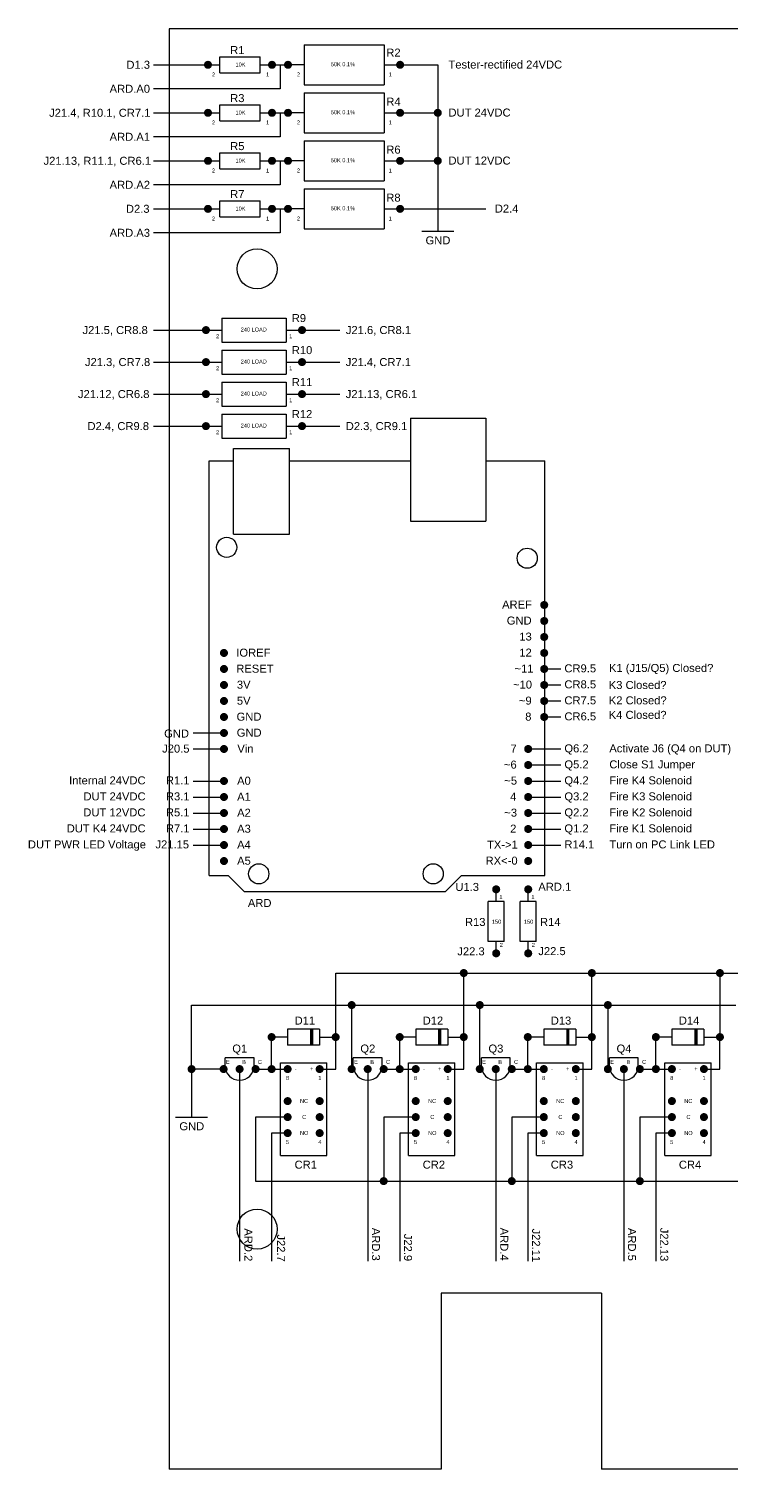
# Model space of a CAD drawing. Header units: inches. Extents: x -18.3 to 24, y 0 to 25.3.
# Drawn here: x -6.42 to -2.03, y 16.28 to 25.28 of the extents above; entities that cross this region are included whole.
import ezdxf

# ---------------------------------------------------------------- set-up
doc = ezdxf.new("R2010")
doc.units = ezdxf.units.IN
doc.header["$MEASUREMENT"] = 0
for name, color, linetype in [('Components', 2, 'Continuous'), ('PCB Outline', 4, 'Continuous'), ('Traces', 3, 'Continuous')]:
    doc.layers.add(name, color=color, linetype=linetype)
doc.styles.add('Notes', font='arial.ttf')
doc.styles.get("Standard").update_dxf_attribs({"font": 'arial.ttf'})

msp = doc.modelspace()

# ---------------------------------------------------------------- linework, layer by layer
at = {"const_width": 0.025}
for points in [[(-3.2125, 21.6778, 1), (-3.1875, 21.6778, 1)], [(-3.2125, 21.5778, 1), (-3.1875, 21.5778, 1)], [(-3.2125, 21.4778, 1), (-3.1875, 21.4778, 1)], [(-5.2125, 21.3778, 1), (-5.1875, 21.3778, 1)], [(-3.2125, 21.3778, 1), (-3.1875, 21.3778, 1)], [(-5.2125, 21.2778, 1), (-5.1875, 21.2778, 1)], [(-3.2125, 21.2778, 1), (-3.1875, 21.2778, 1)], [(-5.2125, 21.1778, 1), (-5.1875, 21.1778, 1)], [(-3.2125, 21.1778, 1), (-3.1875, 21.1778, 1)], [(-5.2125, 21.0778, 1), (-5.1875, 21.0778, 1)], [(-3.2125, 21.0778, 1), (-3.1875, 21.0778, 1)], [(-3.2125, 21.0778, 1), (-3.1875, 21.0778, 1)], [(-5.2125, 20.9778, 1), (-5.1875, 20.9778, 1)], [(-3.2125, 20.9778, 1), (-3.1875, 20.9778, 1)], [(-5.2125, 20.8778, 1), (-5.1875, 20.8778, 1)], [(-5.2125, 20.7778, 1), (-5.1875, 20.7778, 1)], [(-3.3125, 20.7778, 1), (-3.2875, 20.7778, 1)], [(-3.3125, 20.6778, 1), (-3.2875, 20.6778, 1)], [(-5.2125, 20.5778, 1), (-5.1875, 20.5778, 1)], [(-3.3125, 20.5778, 1), (-3.2875, 20.5778, 1)], [(-5.2125, 20.4778, 1), (-5.1875, 20.4778, 1)], [(-3.3125, 20.4778, 1), (-3.2875, 20.4778, 1)], [(-5.2125, 20.3778, 1), (-5.1875, 20.3778, 1)], [(-3.3125, 20.3778, 1), (-3.2875, 20.3778, 1)], [(-5.2125, 20.2778, 1), (-5.1875, 20.2778, 1)], [(-3.3125, 20.2778, 1), (-3.2875, 20.2778, 1)], [(-5.2125, 20.1778, 1), (-5.1875, 20.1778, 1)], [(-3.3125, 20.1778, 1), (-3.2875, 20.1778, 1)], [(-5.2125, 20.0778, 1), (-5.1875, 20.0778, 1)], [(-3.3125, 20.0778, 1), (-3.2875, 20.0778, 1)]]:
    msp.add_lwpolyline(points, format="xyb", close=True, dxfattribs=at)
at = {"layer": 'Components'}
for p, q in [((-4.7, 25.1778), (-4.2, 25.1778)), ((-4.7, 25.1778), (-4.7, 24.9278)), ((-4.2, 25.1778), (-4.2, 24.9278)), ((-5.3, 25.0528), (-5.225, 25.0528)), ((-5.225, 25.1028), (-4.975, 25.1028)), ((-5.225, 25.0028), (-5.225, 25.1028)), ((-4.975, 25.0028), (-4.975, 25.1028)), ((-4.975, 25.0528), (-4.9, 25.0528)), ((-4.7, 25.0528), (-4.8, 25.0528)), ((-4.7, 25.0528), (-4.7, 25.0528)), ((-4.2, 25.0528), (-4.1, 25.0528)), ((-5.225, 25.0028), (-4.975, 25.0028)), ((-4.7, 24.9278), (-4.2, 24.9278)), ((-4.7, 24.8778), (-4.2, 24.8778)), ((-4.7, 24.8778), (-4.7, 24.6278)), ((-4.2, 24.8778), (-4.2, 24.6278)), ((-5.3, 24.7528), (-5.225, 24.7528)), ((-5.225, 24.8028), (-4.975, 24.8028)), ((-5.225, 24.7028), (-5.225, 24.8028)), ((-4.975, 24.7028), (-4.975, 24.8028)), ((-4.975, 24.7528), (-4.9, 24.7528)), ((-4.7, 24.7528), (-4.8, 24.7528)), ((-4.7, 24.7528), (-4.7, 24.7528)), ((-4.2, 24.7528), (-4.1, 24.7528)), ((-5.225, 24.7028), (-4.975, 24.7028)), ((-4.7, 24.6278), (-4.2, 24.6278)), ((-4.7, 24.5778), (-4.2, 24.5778)), ((-4.7, 24.5778), (-4.7, 24.3278)), ((-4.2, 24.5778), (-4.2, 24.3278)), ((-5.225, 24.5028), (-4.975, 24.5028)), ((-5.225, 24.4028), (-5.225, 24.5028)), ((-4.975, 24.4028), (-4.975, 24.5028)), ((-5.3, 24.4528), (-5.225, 24.4528)), ((-5.225, 24.4028), (-4.975, 24.4028)), ((-4.975, 24.4528), (-4.9, 24.4528)), ((-4.7, 24.4528), (-4.8, 24.4528)), ((-4.7, 24.4528), (-4.7, 24.4528)), ((-4.2, 24.4528), (-4.1, 24.4528)), ((-4.7, 24.3278), (-4.2, 24.3278)), ((-4.7, 24.2778), (-4.2, 24.2778)), ((-4.7, 24.2778), (-4.7, 24.0278)), ((-4.2, 24.2778), (-4.2, 24.0278)), ((-5.3, 24.1528), (-5.225, 24.1528)), ((-5.225, 24.2028), (-4.975, 24.2028)), ((-5.225, 24.1028), (-5.225, 24.2028)), ((-4.975, 24.1028), (-4.975, 24.2028)), ((-4.975, 24.1528), (-4.9, 24.1528)), ((-4.7, 24.1528), (-4.8, 24.1528)), ((-4.7, 24.1528), (-4.7, 24.1528)), ((-4.2, 24.1528), (-4.1, 24.1528)), ((-5.225, 24.1028), (-4.975, 24.1028)), ((-4.7, 24.0278), (-4.2, 24.0278)), ((-5.2126, 23.4702), (-4.8126, 23.4702)), ((-5.2126, 23.4702), (-5.2126, 23.3202)), ((-4.8126, 23.4702), (-4.8126, 23.3202)), ((-5.3126, 23.3952), (-5.2126, 23.3952)), ((-5.2126, 23.3202), (-4.8126, 23.3202)), ((-4.8126, 23.3952), (-4.7126, 23.3952)), ((-4.8126, 23.3952), (-4.7126, 23.3952)), ((-5.2126, 23.2702), (-4.8126, 23.2702)), ((-5.2126, 23.2702), (-5.2126, 23.1202)), ((-4.8126, 23.2702), (-4.8126, 23.1202)), ((-5.3126, 23.1952), (-5.2126, 23.1952)), ((-4.8126, 23.1952), (-4.7126, 23.1952)), ((-4.8126, 23.1952), (-4.7126, 23.1952)), ((-5.2126, 23.1202), (-4.8126, 23.1202)), ((-5.2126, 23.0702), (-5.2126, 22.9202)), ((-5.2126, 23.0702), (-4.8126, 23.0702)), ((-4.8126, 23.0702), (-4.8126, 22.9202)), ((-5.3126, 22.9952), (-5.2126, 22.9952)), ((-4.8126, 22.9952), (-4.7126, 22.9952)), ((-5.2126, 22.9202), (-4.8126, 22.9202)), ((-5.2126, 22.8702), (-4.8126, 22.8702)), ((-5.2126, 22.8702), (-5.2126, 22.7202)), ((-4.8126, 22.8702), (-4.8126, 22.7202)), ((-5.3126, 22.7952), (-5.2126, 22.7952)), ((-4.8126, 22.7952), (-4.7126, 22.7952)), ((-4.034, 22.8458), (-3.564, 22.8458)), ((-4.034, 22.8458), (-4.034, 22.2008)), ((-4.034, 22.8458), (-3.564, 22.8458)), ((-3.564, 22.8458), (-3.564, 22.2008)), ((-5.2126, 22.7202), (-4.8126, 22.7202)), ((-5.141, 22.6558), (-4.791, 22.6558)), ((-5.141, 22.1198), (-5.141, 22.6558)), ((-4.791, 22.1198), (-4.791, 22.6558)), ((-5.293, 22.5778), (-5.141, 22.5778)), ((-5.293, 19.9878), (-5.293, 22.5778)), ((-4.791, 22.5778), (-4.034, 22.5778)), ((-3.564, 22.5778), (-3.196, 22.5778)), ((-3.196, 19.9878), (-3.196, 22.5778)), ((-4.034, 22.2008), (-3.564, 22.2008)), ((-5.141, 22.1198), (-4.791, 22.1198)), ((-5.293, 19.9878), (-5.173, 19.9878)), ((-5.173, 19.9878), (-5.073, 19.8878)), ((-3.816, 19.8878), (-3.716, 19.9878)), ((-3.716, 19.9878), (-3.196, 19.9878)), ((-3.4999, 19.8259), (-3.4999, 19.9009)), ((-3.2999, 19.8259), (-3.2999, 19.9009)), ((-5.073, 19.8878), (-3.816, 19.8878)), ((-3.5499, 19.5759), (-3.5499, 19.8259)), ((-3.4499, 19.8259), (-3.5499, 19.8259)), ((-3.4499, 19.5759), (-3.4499, 19.8259)), ((-3.3499, 19.5759), (-3.3499, 19.8259)), ((-3.2499, 19.8259), (-3.3499, 19.8259)), ((-3.2499, 19.5759), (-3.2499, 19.8259)), ((-3.4499, 19.5759), (-3.5499, 19.5759)), ((-3.4999, 19.5009), (-3.4999, 19.5759)), ((-3.2499, 19.5759), (-3.3499, 19.5759)), ((-3.2999, 19.5009), (-3.2999, 19.5759)), ((-4.6024, 19.0278), (-4.8024, 19.0278)), ((-4.8024, 19.0278), (-4.8024, 18.9278)), ((-4.6024, 19.0278), (-4.6024, 18.9278)), ((-3.8024, 19.0278), (-4.0024, 19.0278)), ((-4.0024, 19.0278), (-4.0024, 18.9278)), ((-3.8024, 19.0278), (-3.8024, 18.9278)), ((-3.0024, 19.0278), (-3.2024, 19.0278)), ((-3.2024, 19.0278), (-3.2024, 18.9278)), ((-3.0024, 19.0278), (-3.0024, 18.9278)), ((-2.2024, 19.0278), (-2.4024, 19.0278)), ((-2.4024, 19.0278), (-2.4024, 18.9278)), ((-2.2024, 19.0278), (-2.2024, 18.9278)), ((-4.8024, 18.9778), (-4.9024, 18.9778)), ((-4.6024, 18.9278), (-4.8024, 18.9278)), ((-4.6024, 18.9778), (-4.5024, 18.9778)), ((-4.0024, 18.9778), (-4.1024, 18.9778)), ((-3.8024, 18.9278), (-4.0024, 18.9278)), ((-3.8024, 18.9778), (-3.7024, 18.9778)), ((-3.2024, 18.9778), (-3.3024, 18.9778)), ((-3.0024, 18.9278), (-3.2024, 18.9278)), ((-3.0024, 18.9778), (-2.9024, 18.9778)), ((-2.4024, 18.9778), (-2.5024, 18.9778)), ((-2.2024, 18.9278), (-2.4024, 18.9278)), ((-2.2024, 18.9778), (-2.1024, 18.9778)), ((-5.0124, 18.8478), (-5.1924, 18.8478)), ((-5.1924, 18.7978), (-5.1924, 18.8478)), ((-5.0124, 18.7978), (-5.0124, 18.8478)), ((-4.8474, 18.2378), (-4.8474, 18.8178)), ((-4.8474, 18.8178), (-4.5574, 18.8178)), ((-4.5574, 18.2378), (-4.5574, 18.8178)), ((-4.2124, 18.8478), (-4.3924, 18.8478)), ((-4.3924, 18.7978), (-4.3924, 18.8478)), ((-4.2124, 18.7978), (-4.2124, 18.8478)), ((-4.0474, 18.2378), (-4.0474, 18.8178)), ((-4.0474, 18.8178), (-3.7574, 18.8178)), ((-3.7574, 18.2378), (-3.7574, 18.8178)), ((-3.4124, 18.8478), (-3.5924, 18.8478)), ((-3.5924, 18.7978), (-3.5924, 18.8478)), ((-3.4124, 18.7978), (-3.4124, 18.8478)), ((-3.2474, 18.2378), (-3.2474, 18.8178)), ((-3.2474, 18.8178), (-2.9574, 18.8178)), ((-2.9574, 18.2378), (-2.9574, 18.8178)), ((-2.6124, 18.8478), (-2.7924, 18.8478)), ((-2.7924, 18.7978), (-2.7924, 18.8478)), ((-2.6124, 18.7978), (-2.6124, 18.8478)), ((-2.4474, 18.2378), (-2.4474, 18.8178)), ((-2.4474, 18.8178), (-2.1574, 18.8178)), ((-2.1574, 18.2378), (-2.1574, 18.8178)), ((-4.8474, 18.2378), (-4.5574, 18.2378)), ((-4.0474, 18.2378), (-3.7574, 18.2378)), ((-3.2474, 18.2378), (-2.9574, 18.2378)), ((-2.4474, 18.2378), (-2.1574, 18.2378))]:
    msp.add_line(p, q, dxfattribs=at)
at = {"layer": 'Components', "const_width": 0.025}
for points in [[(-5.3, 25.0403, 1), (-5.3, 25.0653, 1)], [(-4.9, 25.0403, 1), (-4.9, 25.0653, 1)], [(-4.8, 25.0403, 1), (-4.8, 25.0653, 1)], [(-4.1, 25.0403, 1), (-4.1, 25.0653, 1)], [(-5.3, 24.7403, 1), (-5.3, 24.7653, 1)], [(-4.9, 24.7403, 1), (-4.9, 24.7653, 1)], [(-4.8, 24.7403, 1), (-4.8, 24.7653, 1)], [(-4.1, 24.7403, 1), (-4.1, 24.7653, 1)], [(-5.3, 24.4403, 1), (-5.3, 24.4653, 1)], [(-4.9, 24.4403, 1), (-4.9, 24.4653, 1)], [(-4.8, 24.4403, 1), (-4.8, 24.4653, 1)], [(-4.1, 24.4403, 1), (-4.1, 24.4653, 1)], [(-5.3, 24.1403, 1), (-5.3, 24.1653, 1)], [(-4.9, 24.1403, 1), (-4.9, 24.1653, 1)], [(-4.8, 24.1403, 1), (-4.8, 24.1653, 1)], [(-4.1, 24.1403, 1), (-4.1, 24.1653, 1)], [(-5.3126, 23.3827, 1), (-5.3126, 23.4077, 1)], [(-4.7126, 23.3827, 1), (-4.7126, 23.4077, 1)], [(-5.3126, 23.1827, 1), (-5.3126, 23.2077, 1)], [(-4.7126, 23.1827, 1), (-4.7126, 23.2077, 1)], [(-5.3126, 22.9827, 1), (-5.3126, 23.0077, 1)], [(-4.7126, 22.9827, 1), (-4.7126, 23.0077, 1)], [(-5.3126, 22.7827, 1), (-5.3126, 22.8077, 1)], [(-4.7126, 22.7827, 1), (-4.7126, 22.8077, 1)], [(-3.4874, 19.9009, 1), (-3.5124, 19.9009, 1)], [(-3.2874, 19.9009, 1), (-3.3124, 19.9009, 1)], [(-3.4874, 19.5009, 1), (-3.5124, 19.5009, 1)], [(-3.2874, 19.5009, 1), (-3.3124, 19.5009, 1)], [(-4.9024, 18.9903, 1), (-4.9024, 18.9653, 1)], [(-4.5024, 18.9903, 1), (-4.5024, 18.9653, 1)], [(-4.1024, 18.9903, 1), (-4.1024, 18.9653, 1)], [(-3.7024, 18.9903, 1), (-3.7024, 18.9653, 1)], [(-3.3024, 18.9903, 1), (-3.3024, 18.9653, 1)], [(-2.9024, 18.9903, 1), (-2.9024, 18.9653, 1)], [(-2.5024, 18.9903, 1), (-2.5024, 18.9653, 1)], [(-2.1024, 18.9903, 1), (-2.1024, 18.9653, 1)], [(-5.2149, 18.7778, 1), (-5.1899, 18.7778, 1)], [(-5.1149, 18.7778, 1), (-5.0899, 18.7778, 1)], [(-5.0149, 18.7778, 1), (-4.9899, 18.7778, 1)], [(-4.8149, 18.7778, 1), (-4.7899, 18.7778, 1)], [(-4.6149, 18.7778, 1), (-4.5899, 18.7778, 1)], [(-4.4149, 18.7778, 1), (-4.3899, 18.7778, 1)], [(-4.3149, 18.7778, 1), (-4.2899, 18.7778, 1)], [(-4.2149, 18.7778, 1), (-4.1899, 18.7778, 1)], [(-4.0149, 18.7778, 1), (-3.9899, 18.7778, 1)], [(-3.8149, 18.7778, 1), (-3.7899, 18.7778, 1)], [(-3.6149, 18.7778, 1), (-3.5899, 18.7778, 1)], [(-3.5149, 18.7778, 1), (-3.4899, 18.7778, 1)], [(-3.4149, 18.7778, 1), (-3.3899, 18.7778, 1)], [(-3.2149, 18.7778, 1), (-3.1899, 18.7778, 1)], [(-3.0149, 18.7778, 1), (-2.9899, 18.7778, 1)], [(-2.8149, 18.7778, 1), (-2.7899, 18.7778, 1)], [(-2.7149, 18.7778, 1), (-2.6899, 18.7778, 1)], [(-2.6149, 18.7778, 1), (-2.5899, 18.7778, 1)], [(-2.4149, 18.7778, 1), (-2.3899, 18.7778, 1)], [(-2.2149, 18.7778, 1), (-2.1899, 18.7778, 1)], [(-4.8149, 18.5778, 1), (-4.7899, 18.5778, 1)], [(-4.6149, 18.5778, 1), (-4.5899, 18.5778, 1)], [(-4.0149, 18.5778, 1), (-3.9899, 18.5778, 1)], [(-3.8149, 18.5778, 1), (-3.7899, 18.5778, 1)], [(-3.2149, 18.5778, 1), (-3.1899, 18.5778, 1)], [(-3.0149, 18.5778, 1), (-2.9899, 18.5778, 1)], [(-2.4149, 18.5778, 1), (-2.3899, 18.5778, 1)], [(-2.2149, 18.5778, 1), (-2.1899, 18.5778, 1)], [(-4.8149, 18.4778, 1), (-4.7899, 18.4778, 1)], [(-4.6149, 18.4778, 1), (-4.5899, 18.4778, 1)], [(-4.0149, 18.4778, 1), (-3.9899, 18.4778, 1)], [(-3.8149, 18.4778, 1), (-3.7899, 18.4778, 1)], [(-3.2149, 18.4778, 1), (-3.1899, 18.4778, 1)], [(-3.0149, 18.4778, 1), (-2.9899, 18.4778, 1)], [(-2.4149, 18.4778, 1), (-2.3899, 18.4778, 1)], [(-2.2149, 18.4778, 1), (-2.1899, 18.4778, 1)], [(-4.8149, 18.3778, 1), (-4.7899, 18.3778, 1)], [(-4.6149, 18.3778, 1), (-4.5899, 18.3778, 1)], [(-4.0149, 18.3778, 1), (-3.9899, 18.3778, 1)], [(-3.8149, 18.3778, 1), (-3.7899, 18.3778, 1)], [(-3.2149, 18.3778, 1), (-3.1899, 18.3778, 1)], [(-3.0149, 18.3778, 1), (-2.9899, 18.3778, 1)], [(-2.4149, 18.3778, 1), (-2.3899, 18.3778, 1)], [(-2.2149, 18.3778, 1), (-2.1899, 18.3778, 1)]]:
    msp.add_lwpolyline(points, format="xyb", close=True, dxfattribs=at)
at = {"layer": 'Components', "const_width": 0.02}
for points in [[(-4.6524, 19.0278), (-4.6524, 18.9278)], [(-3.8524, 19.0278), (-3.8524, 18.9278)], [(-3.0524, 19.0278), (-3.0524, 18.9278)], [(-2.2524, 19.0278), (-2.2524, 18.9278)]]:
    msp.add_lwpolyline(points, dxfattribs=at)
at = {"layer": 'Components'}
for centre in [(-5.183, 22.0378), (-3.306, 21.9698), (-4.983, 19.9978), (-3.893, 19.9978)]:
    msp.add_circle(centre, 0.063, dxfattribs=at)
for centre in [(-5.1024, 18.7978), (-4.3024, 18.7978), (-3.5024, 18.7978), (-2.7024, 18.7978)]:
    msp.add_arc(centre, 0.09, 180, 0, dxfattribs=at)
at = {"layer": 'PCB Outline'}
for p, q in [((-5.543, 25.2778), (-5.543, 16.2778)), ((0.457, 25.2778), (-5.543, 25.2778)), ((-3.843, 17.3778), (-3.843, 16.2778)), ((-2.843, 17.3778), (-3.843, 17.3778)), ((-2.843, 17.3778), (-2.843, 16.2778)), ((-3.843, 16.2778), (-5.543, 16.2778)), ((0.457, 16.2778), (-2.843, 16.2778))]:
    msp.add_line(p, q, dxfattribs=at)
for centre in [(-4.993, 23.7778), (-4.993, 17.7778)]:
    msp.add_circle(centre, 0.125, dxfattribs=at)
at = {"layer": 'Traces'}
for p, q in [((-5.6408, 25.0528), (-5.3, 25.0528)), ((-4.9, 25.0528), (-4.8, 25.0528)), ((-4.85, 25.0528), (-4.85, 24.9028)), ((-4.1, 25.0528), (-3.8647, 25.0528)), ((-3.8647, 25.0528), (-3.8647, 24.0131)), ((-4.85, 24.9028), (-5.6408, 24.9028)), ((-5.6408, 24.7528), (-5.3, 24.7528)), ((-4.9, 24.7528), (-4.8, 24.7528)), ((-4.85, 24.7528), (-4.85, 24.6028)), ((-4.1, 24.7528), (-3.8647, 24.7528)), ((-4.85, 24.6028), (-5.6408, 24.6028)), ((-5.6408, 24.4528), (-5.3, 24.4528)), ((-4.9, 24.4528), (-4.8, 24.4528)), ((-4.85, 24.4528), (-4.85, 24.3028)), ((-4.1, 24.4528), (-3.8647, 24.4528)), ((-4.85, 24.3028), (-5.6408, 24.3028)), ((-5.6408, 24.1528), (-5.3, 24.1528)), ((-4.9, 24.1528), (-4.8, 24.1528)), ((-4.85, 24.1528), (-4.85, 24.0028)), ((-4.1, 24.1528), (-3.8647, 24.1528)), ((-3.8647, 24.1528), (-3.5648, 24.1528)), ((-4.85, 24.0028), (-5.6408, 24.0028)), ((-3.9647, 24.0131), (-3.7647, 24.0131)), ((-5.6408, 23.3952), (-5.3126, 23.3952)), ((-4.7126, 23.3952), (-4.4773, 23.3952)), ((-5.6408, 23.1952), (-5.3126, 23.1952)), ((-4.7126, 23.1952), (-4.4773, 23.1952)), ((-5.6408, 22.9952), (-5.3126, 22.9952)), ((-4.7126, 22.9952), (-4.4773, 22.9952)), ((-5.6408, 22.7952), (-5.3126, 22.7952)), ((-4.7126, 22.7952), (-4.4773, 22.7952)), ((-3.2, 21.2778), (-3.096, 21.2778)), ((-3.2, 21.1778), (-3.096, 21.1778)), ((-3.2, 21.0778), (-3.096, 21.0778)), ((-3.2, 20.9778), (-3.096, 20.9778)), ((-5.393, 20.8778), (-5.2, 20.8778)), ((-5.393, 20.7778), (-5.2, 20.7778)), ((-3.3, 20.7778), (-3.096, 20.7778)), ((-3.3, 20.6778), (-3.096, 20.6778)), ((-5.393, 20.5778), (-5.2, 20.5778)), ((-3.3, 20.5778), (-3.096, 20.5778)), ((-5.393, 20.4778), (-5.2, 20.4778)), ((-3.3, 20.4778), (-3.096, 20.4778)), ((-5.393, 20.3778), (-5.2, 20.3778)), ((-3.3, 20.3778), (-3.096, 20.3778)), ((-5.393, 20.2778), (-5.2, 20.2778)), ((-3.3, 20.2778), (-3.096, 20.2778)), ((-5.393, 20.1778), (-5.2, 20.1778)), ((-3.3, 20.1778), (-3.096, 20.1778)), ((-4.5024, 18.9778), (-4.5024, 19.3778)), ((-4.5024, 19.3778), (-1.3024, 19.3778)), ((-3.7024, 18.9778), (-3.7024, 19.3778)), ((-2.9024, 18.9778), (-2.9024, 19.3778)), ((-2.1024, 19.3778), (-2.1024, 18.9778)), ((-5.4024, 18.7778), (-5.4024, 19.1778)), ((-5.4024, 19.1778), (-2.0024, 19.1778)), ((-4.4024, 18.7778), (-4.4024, 19.1778)), ((-3.6024, 19.0778), (-3.6024, 19.1778)), ((-2.8024, 19.1778), (-2.8024, 18.7778)), ((-3.6024, 18.7778), (-3.6024, 19.0778)), ((-4.9024, 18.7778), (-4.9024, 18.9778)), ((-4.5024, 18.7778), (-4.5024, 18.9778)), ((-4.1024, 18.7778), (-4.1024, 18.9778)), ((-3.7024, 18.7778), (-3.7024, 18.9778)), ((-3.3024, 18.7778), (-3.3024, 18.9778)), ((-2.9024, 18.7778), (-2.9024, 18.9778)), ((-2.5024, 18.7778), (-2.5024, 18.9778)), ((-2.1024, 18.7778), (-2.1024, 18.9778)), ((-5.2024, 18.7778), (-5.4024, 18.7778)), ((-5.4024, 18.7778), (-5.4024, 18.4778)), ((-5.1024, 18.7778), (-5.1024, 17.5778)), ((-5.0024, 18.7778), (-4.8024, 18.7778)), ((-4.6024, 18.7778), (-4.5024, 18.7778)), ((-4.3024, 18.7778), (-4.3024, 17.5778)), ((-4.2024, 18.7778), (-4.0024, 18.7778)), ((-3.8024, 18.7778), (-3.7024, 18.7778)), ((-3.5024, 18.7778), (-3.5024, 17.5778)), ((-3.4024, 18.7778), (-3.2024, 18.7778)), ((-3.0024, 18.7778), (-2.9024, 18.7778)), ((-2.7024, 18.7778), (-2.7024, 17.5778)), ((-2.6024, 18.7778), (-2.4024, 18.7778)), ((-2.2024, 18.7778), (-2.1024, 18.7778)), ((-5.5024, 18.4778), (-5.3024, 18.4778)), ((-4.8024, 18.4778), (-5.0024, 18.4778)), ((-5.0024, 18.4778), (-5.0024, 18.0778)), ((-4.0024, 18.4778), (-4.2024, 18.4778)), ((-4.2024, 18.4778), (-4.2024, 18.0778)), ((-3.2024, 18.4778), (-3.4024, 18.4778)), ((-3.4024, 18.4778), (-3.4024, 18.0778)), ((-2.4024, 18.4778), (-2.6024, 18.4778)), ((-2.6024, 18.4778), (-2.6024, 18.0778)), ((-4.8024, 18.3778), (-4.9024, 18.3778)), ((-4.9024, 18.3778), (-4.9024, 17.5778)), ((-4.0024, 18.3778), (-4.1024, 18.3778)), ((-4.1024, 18.3778), (-4.1024, 17.5778)), ((-3.2024, 18.3778), (-3.3024, 18.3778)), ((-3.3024, 18.3778), (-3.3024, 17.5778)), ((-2.4024, 18.3778), (-2.5024, 18.3778)), ((-2.5024, 18.3778), (-2.5024, 17.5778)), ((-5.0024, 18.0778), (0.2337, 18.0778))]:
    msp.add_line(p, q, dxfattribs=at)
at = {"layer": 'Traces', "const_width": 0.025}
for points in [[(-3.8772, 24.7528, 1), (-3.8522, 24.7528, 1)], [(-3.8772, 24.4528, 1), (-3.8522, 24.4528, 1)], [(-3.7149, 19.3778, 1), (-3.6899, 19.3778, 1)], [(-2.9149, 19.3778, 1), (-2.8899, 19.3778, 1)], [(-2.1149, 19.3778, 1), (-2.0899, 19.3778, 1)], [(-4.4149, 19.1778, 1), (-4.3899, 19.1778, 1)], [(-3.6149, 19.1778, 1), (-3.5899, 19.1778, 1)], [(-2.8149, 19.1778, 1), (-2.7899, 19.1778, 1)], [(-5.4149, 18.7778, 1), (-5.3899, 18.7778, 1)], [(-4.9149, 18.7778, 1), (-4.8899, 18.7778, 1)], [(-4.1149, 18.7778, 1), (-4.0899, 18.7778, 1)], [(-3.3149, 18.7778, 1), (-3.2899, 18.7778, 1)], [(-2.5149, 18.7778, 1), (-2.4899, 18.7778, 1)], [(-4.2149, 18.0778, 1), (-4.1899, 18.0778, 1)], [(-3.4149, 18.0778, 1), (-3.3899, 18.0778, 1)], [(-2.6149, 18.0778, 1), (-2.5899, 18.0778, 1)]]:
    msp.add_lwpolyline(points, format="xyb", close=True, dxfattribs=at)

# ---------------------------------------------------------------- texts
at = {"style": 'Notes'}
for s, p in [('R1', (-5.1614, 25.12)), ('Tester-rectified 24VDC', (-3.7979, 25.0295)), ('R3', (-5.1614, 24.8199)), ('DUT 24VDC', (-3.7979, 24.7295)), ('R5', (-5.1614, 24.5199)), ('DUT 12VDC', (-3.7979, 24.4295)), ('R7', (-5.1614, 24.2199)), ('R9', (-4.7766, 23.4454)), ('R10', (-4.7766, 23.2454)), ('R11', (-4.7766, 23.0454)), ('R12', (-4.7766, 22.8454)), ('AREF', (-3.4628, 21.6553)), ('GND', (-3.4337, 21.5553)), ('13', (-3.3553, 21.4553)), ('IOREF', (-5.1232, 21.3547)), ('12', (-3.3553, 21.3553)), ('RESET', (-5.1232, 21.2547)), ('~11', (-3.3853, 21.2553)), ('K1 (J15/Q5) Closed?', (-2.7955, 21.2592)), ('3V', (-5.1195, 21.1547)), ('~10', (-3.3946, 21.1553)), ('K3 Closed?', (-2.7967, 21.1528)), ('5V', (-5.1195, 21.0547)), ('~9', (-3.3577, 21.0553)), ('K2 Closed?', (-2.7963, 21.0568)), ('GND', (-5.1212, 20.9547)), ('8', (-3.3185, 20.9553)), ('K4 Closed?', (-2.7968, 20.966)), ('GND', (-5.1204, 20.8547)), ('Vin', (-5.1165, 20.7547)), ('7', (-3.4104, 20.7553)), ('~6', (-3.4513, 20.6553)), ('A0', (-5.118, 20.5547)), ('~5', (-3.4491, 20.5553)), ('A1', (-5.118, 20.4547)), ('4', (-3.4126, 20.4553)), ('A2', (-5.118, 20.3547)), ('~3', (-3.4491, 20.3553)), ('A3', (-5.118, 20.2547)), ('2', (-3.4126, 20.2553)), ('A4', (-5.118, 20.1547)), ('TX->1', (-3.5571, 20.1553)), ('A5', (-5.118, 20.0547)), ('RX<-0', (-3.5659, 20.0553)), ('ARD', (-5.0508, 19.7905)), ('R13', (-3.6949, 19.6721)), ('R14', (-3.2263, 19.6721)), ('D11', (-4.759, 19.0558)), ('D12', (-3.959, 19.0558)), ('D13', (-3.159, 19.0558)), ('D14', (-2.359, 19.0558)), ('Q1', (-5.1481, 18.881)), ('Q2', (-4.3481, 18.881)), ('Q3', (-3.5481, 18.881)), ('Q4', (-2.7481, 18.881)), ('GND', (-5.4787, 18.3956)), ('CR1', (-4.759, 18.1556)), ('CR2', (-3.959, 18.1556)), ('CR3', (-3.159, 18.1556)), ('CR4', (-2.359, 18.1556))]:
    msp.add_text(s, height=0.05, dxfattribs=at).set_placement(p)
for s, height, p in [('10K', 0.025, (-5.1278, 25.042)), ('50K 0.1%%%', 0.025, (-4.5329, 25.0438)), ('10K', 0.025, (-5.1278, 24.742)), ('50K 0.1%%%', 0.025, (-4.5329, 24.7438)), ('10K', 0.025, (-5.1278, 24.442)), ('50K 0.1%%%', 0.025, (-4.5329, 24.4438)), ('10K', 0.025, (-5.1278, 24.142)), ('50K 0.1%%%', 0.025, (-4.5329, 24.1438)), ('240 LOAD', 0.025, (-5.0955, 23.3862)), ('240 LOAD', 0.025, (-5.0955, 23.1862)), ('240 LOAD', 0.025, (-5.0955, 22.9862)), ('240 LOAD', 0.025, (-5.0955, 22.7862)), ('Activate J6 (Q4 on DUT)', 0.05, (-2.7932, 20.7567)), ('Close S1 Jumper', 0.05, (-2.7932, 20.6567)), ('Internal 24VDC', 0.05, (-6.1672, 20.5567)), ('Fire K4 Solenoid', 0.05, (-2.7932, 20.5567)), ('DUT 24VDC', 0.05, (-6.0776, 20.4567)), ('Fire K3 Solenoid', 0.05, (-2.7932, 20.4567)), ('DUT 12VDC', 0.05, (-6.0786, 20.3567)), ('Fire K2 Solenoid', 0.05, (-2.7932, 20.3567)), ('DUT K4 24VDC', 0.05, (-6.1821, 20.2567)), ('Fire K1 Solenoid', 0.05, (-2.7932, 20.2567)), ('DUT PWR LED Voltage', 0.05, (-6.4246, 20.1567)), ('Turn on PC Link LED', 0.05, (-2.7932, 20.1567)), ('150', 0.025, (-3.5264, 19.6863)), ('150', 0.025, (-3.3264, 19.6863))]:
    msp.add_text(s, height=height).set_placement(p)
at = {"color": 1, "style": 'Notes'}
msp.add_text('GND', height=0.05, dxfattribs=at).set_placement((-3.941, 23.9309))
at = {"layer": 'Components', "style": 'Notes'}
for s, height, p in [('R2', 0.05, (-4.1861, 25.1041)), ('2', 0.025, (-5.2751, 24.9799)), ('1', 0.025, (-4.9372, 24.9799)), ('2', 0.025, (-4.7446, 24.9799)), ('1', 0.025, (-4.1712, 24.9799)), ('R4', 0.05, (-4.1861, 24.7979)), ('2', 0.025, (-5.2751, 24.6799)), ('1', 0.025, (-4.9372, 24.6799)), ('2', 0.025, (-4.7446, 24.6799)), ('1', 0.025, (-4.1712, 24.6799)), ('R6', 0.05, (-4.1861, 24.4979)), ('2', 0.025, (-5.2751, 24.3799)), ('1', 0.025, (-4.9372, 24.3799)), ('2', 0.025, (-4.7446, 24.3799)), ('1', 0.025, (-4.1712, 24.3799)), ('R8', 0.05, (-4.1861, 24.1979)), ('2', 0.025, (-5.2751, 24.0799)), ('1', 0.025, (-4.9372, 24.0799)), ('2', 0.025, (-4.7446, 24.0799)), ('1', 0.025, (-4.1712, 24.0799)), ('2', 0.025, (-5.249, 23.3447)), ('1', 0.025, (-4.7928, 23.3447)), ('2', 0.025, (-5.249, 23.1447)), ('1', 0.025, (-4.7928, 23.1447)), ('2', 0.025, (-5.249, 22.9447)), ('1', 0.025, (-4.7928, 22.9447)), ('2', 0.025, (-5.249, 22.7447)), ('1', 0.025, (-4.7928, 22.7447)), ('1', 0.025, (-3.4802, 19.8401)), ('1', 0.025, (-3.2802, 19.8401)), ('2', 0.025, (-3.4776, 19.5413)), ('2', 0.025, (-3.2776, 19.5413)), ('8', 0.025, (-4.813, 18.7094)), ('-', 0.025, (-4.7572, 18.768)), ('+', 0.025, (-4.6628, 18.7671)), ('1', 0.025, (-4.611, 18.7094)), ('8', 0.025, (-4.013, 18.7094)), ('-', 0.025, (-3.9572, 18.768)), ('+', 0.025, (-3.8628, 18.7671)), ('1', 0.025, (-3.811, 18.7094)), ('8', 0.025, (-3.213, 18.7094)), ('-', 0.025, (-3.1572, 18.768)), ('+', 0.025, (-3.0628, 18.7671)), ('1', 0.025, (-3.011, 18.7094)), ('8', 0.025, (-2.413, 18.7094)), ('-', 0.025, (-2.3572, 18.768)), ('+', 0.025, (-2.2628, 18.7671)), ('1', 0.025, (-2.211, 18.7094)), ('NC', 0.025, (-4.7252, 18.566)), ('NC', 0.025, (-3.9252, 18.566)), ('NC', 0.025, (-3.1252, 18.566)), ('NC', 0.025, (-2.3252, 18.566)), ('C', 0.025, (-4.7115, 18.4662)), ('C', 0.025, (-3.9115, 18.4662)), ('C', 0.025, (-3.1115, 18.4662)), ('C', 0.025, (-2.3115, 18.4662)), ('NO', 0.025, (-4.7252, 18.3661)), ('NO', 0.025, (-3.9252, 18.3661)), ('NO', 0.025, (-3.1252, 18.3661)), ('NO', 0.025, (-2.3252, 18.3661)), ('5', 0.025, (-4.813, 18.3093)), ('4', 0.025, (-4.611, 18.3093)), ('5', 0.025, (-4.013, 18.3093)), ('4', 0.025, (-3.811, 18.3093)), ('5', 0.025, (-3.213, 18.3093)), ('4', 0.025, (-3.011, 18.3093)), ('5', 0.025, (-2.413, 18.3093)), ('4', 0.025, (-2.211, 18.3093))]:
    msp.add_text(s, height=height, dxfattribs=at).set_placement(p)
at = {"layer": 'Components'}
for s, p in [('E', (-5.1875, 18.8102)), ('B', (-5.0863, 18.8092)), ('C', (-4.9884, 18.8102)), ('E', (-4.3875, 18.8102)), ('B', (-4.2863, 18.8092)), ('C', (-4.1884, 18.8102)), ('E', (-3.5875, 18.8102)), ('B', (-3.4863, 18.8092)), ('C', (-3.3884, 18.8102)), ('E', (-2.7875, 18.8102)), ('B', (-2.6863, 18.8092)), ('C', (-2.5884, 18.8102))]:
    msp.add_text(s, height=0.025, dxfattribs=at).set_placement(p)
at = {"layer": 'Traces', "color": 1}
for s, p in [('D1.3', (-5.8095, 25.0281)), ('ARD.A0', (-5.9143, 24.8781)), ('J21.4, R10.1, CR7.1', (-6.2921, 24.7281)), ('ARD.A1', (-5.9143, 24.5781)), ('J21.13, R11.1, CR6.1', (-6.3269, 24.4281)), ('ARD.A2', (-5.9143, 24.2781)), ('J21.5, CR8.8', (-6.0836, 23.3705)), ('J21.6, CR8.1', (-4.4389, 23.3705)), ('J21.3, CR7.8', (-6.0684, 23.1705)), ('J21.4, CR7.1', (-4.4394, 23.1705)), ('J21.12, CR6.8', (-6.112, 22.9705)), ('J21.13, CR6.1', (-4.4394, 22.9705)), ('D2.4, CR9.8', (-6.0524, 22.7705)), ('D2.3, CR9.1', (-4.4394, 22.7705)), ('CR9.5', (-3.0738, 21.2567)), ('CR8.5', (-3.0738, 21.1567)), ('CR7.5', (-3.0738, 21.0567)), ('CR6.5', (-3.0738, 20.9567)), ('GND', (-5.5737, 20.8493)), ('Q6.2', (-3.0738, 20.7567)), ('Q5.2', (-3.0738, 20.6567)), ('Q4.2', (-3.0738, 20.5567)), ('Q3.2', (-3.0738, 20.4567)), ('Q2.2', (-3.0738, 20.3567)), ('Q1.2', (-3.0738, 20.2567)), ('J21.15', (-5.6279, 20.1567)), ('U1.3', (-3.7549, 19.8908)), ('J22.3', (-3.7426, 19.4887))]:
    msp.add_text(s, height=0.05, dxfattribs=at).set_placement(p)
at = {"layer": 'Traces'}
for s, p in [('D2.3', (-5.8123, 24.1281)), ('ARD.A3', (-5.9143, 23.9781)), ('J20.5', (-5.5862, 20.7552)), ('R1.1', (-5.5625, 20.5567)), ('R3.1', (-5.5625, 20.4567)), ('R5.1', (-5.5625, 20.3567)), ('R7.1', (-5.5625, 20.2567)), ('R14.1', (-3.0738, 20.1567)), ('ARD.1', (-3.2367, 19.892)), ('J22.5', (-3.2367, 19.4898))]:
    msp.add_text(s, height=0.05, dxfattribs=at).set_placement(p)
at = {"layer": 'Traces', "style": 'Notes'}
msp.add_text('D2.4', height=0.05, dxfattribs=at).set_placement((-3.5083, 24.1295))
at = {"layer": 'Traces', "color": 1}
for s, p in [('ARD.2', (-5.0726, 17.7826)), ('J22.7', (-4.8681, 17.7446)), ('ARD.3', (-4.2757, 17.786)), ('J22.9', (-4.0754, 17.7486)), ('ARD.4', (-3.4746, 17.7868)), ('J22.11', (-3.2754, 17.7813)), ('ARD.5', (-2.6766, 17.7851)), ('J22.13', (-2.475, 17.7864))]:
    msp.add_text(s, height=0.05, rotation=270, dxfattribs=at).set_placement(p)

doc.saveas('drawing.dxf')
